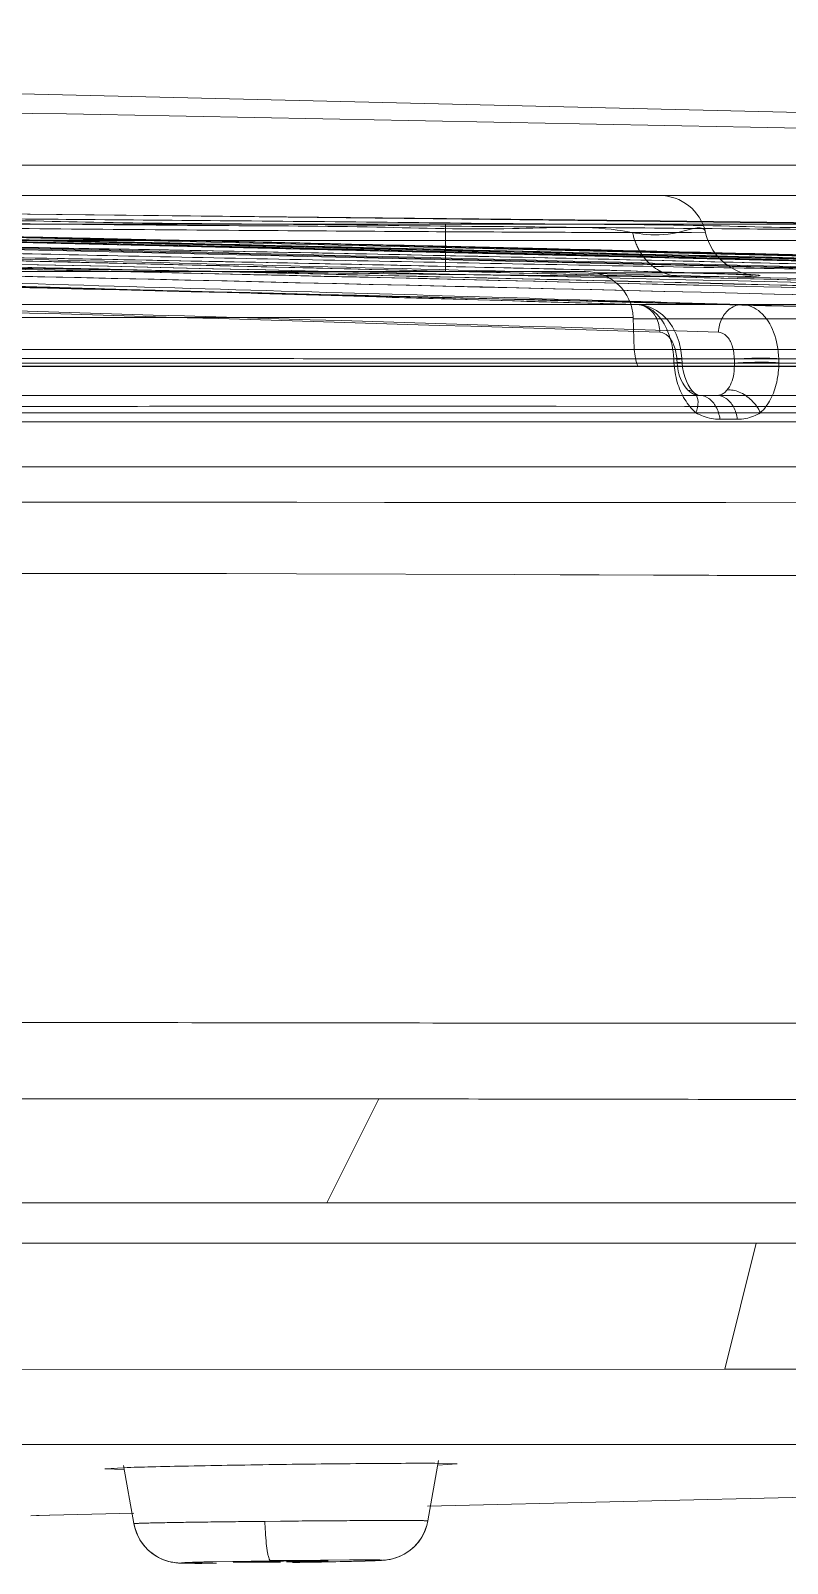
# Model space of a CAD drawing. Header units: millimetres. Extents: x 6110 to 6704, y -2661 to -1821.
# Drawn here: x 6511.852 to 6513.839, y -2151.032 to -2147.007 of the extents above; entities that cross this region are included whole.
import ezdxf

# ---------------------------------------------------------------- set-up
doc = ezdxf.new("R2010")
doc.units = ezdxf.units.MM
doc.header["$LTSCALE"] = 0.1
doc.layers.get('0').update_dxf_attribs({"lineweight": 15})

msp = doc.modelspace()

# ---------------------------------------------------------------- linework, layer by layer
for p, q in [((6510.3797, -2147.44), (6514.9259, -2147.44)), ((6514.3646, -2147.515), (6510.941, -2147.515)), ((6513.3646, -2147.5051), (6511.7081, -2147.4878)), ((6511.74, -2147.4883), (6513.3646, -2147.5069)), ((6512.9411, -2147.64), (6512.9411, -2147.515)), ((6515.0106, -2147.5255), (6513.3646, -2147.5052)), ((6513.3646, -2147.5069), (6515.043, -2147.526)), ((6515.1816, -2147.6299), (6511.6198, -2147.5456)), ((6513.4324, -2147.5373), (6513.4806, -2147.5373)), ((6513.5087, -2147.5373), (6513.4806, -2147.5373)), ((6513.5087, -2147.5373), (6513.587, -2147.537)), ((6513.5861, -2147.5372), (6513.6229, -2147.5364)), ((6511.8303, -2147.5763), (6511.9049, -2147.5776)), ((6511.9049, -2147.5776), (6511.9807, -2147.5789)), ((6511.9807, -2147.5789), (6512.0575, -2147.5803)), ((6512.0575, -2147.5803), (6512.1352, -2147.5817)), ((6512.1352, -2147.5817), (6512.2134, -2147.5831)), ((6512.2134, -2147.5831), (6512.2921, -2147.5846)), ((6512.2921, -2147.5846), (6512.3711, -2147.5861)), ((6512.3711, -2147.5861), (6512.4501, -2147.5877)), ((6512.4501, -2147.5877), (6512.529, -2147.5893)), ((6512.529, -2147.5893), (6512.6076, -2147.5909)), ((6512.6076, -2147.5909), (6512.6858, -2147.5925)), ((6512.6858, -2147.5925), (6512.7634, -2147.5941)), ((6511.8308, -2147.6039), (6511.8942, -2147.605)), ((6511.8942, -2147.605), (6511.9882, -2147.6067)), ((6511.9882, -2147.6067), (6512.0808, -2147.6084)), ((6512.5447, -2147.6176), (6512.6249, -2147.6192)), ((6512.6249, -2147.6192), (6512.6771, -2147.6204)), ((6512.7779, -2147.6225), (6512.8505, -2147.6242)), ((6512.8505, -2147.6242), (6512.9204, -2147.6257)), ((6512.8785, -2147.5965), (6512.9542, -2147.5982)), ((6512.9204, -2147.6257), (6512.9874, -2147.6273)), ((6512.9542, -2147.5982), (6513.0289, -2147.5998)), ((6512.9874, -2147.6273), (6513.0516, -2147.6288)), ((6513.0516, -2147.6288), (6513.113, -2147.6303)), ((6513.113, -2147.6303), (6513.1715, -2147.6317)), ((6513.1715, -2147.6317), (6513.2271, -2147.6331)), ((6513.1748, -2147.603), (6513.2807, -2147.6054)), ((6513.2271, -2147.6331), (6513.2798, -2147.6344)), ((6513.2798, -2147.6344), (6513.3296, -2147.6357)), ((6513.3296, -2147.6357), (6513.3766, -2147.6369)), ((6513.4165, -2147.6086), (6513.514, -2147.6109)), ((6513.309, -2147.64), (6510.5731, -2147.64)), ((6514.7327, -2147.643), (6513.335, -2147.643)), ((6513.3766, -2147.6369), (6513.4206, -2147.6381)), ((6513.4206, -2147.6381), (6513.4617, -2147.6393)), ((6513.4617, -2147.6393), (6513.5, -2147.6404)), ((6513.5, -2147.6404), (6513.5355, -2147.6415)), ((6513.5355, -2147.6415), (6513.5681, -2147.6424)), ((6513.728, -2147.6531), (6513.5601, -2147.6532)), ((6513.5681, -2147.6424), (6513.5978, -2147.6434)), ((6513.5978, -2147.6434), (6513.6247, -2147.6443)), ((6513.6247, -2147.6443), (6513.6488, -2147.6451)), ((6513.6488, -2147.6451), (6513.6701, -2147.6459)), ((6513.6701, -2147.6459), (6513.6828, -2147.6464)), ((6513.6828, -2147.6464), (6513.6943, -2147.6468)), ((6513.6943, -2147.6468), (6513.7046, -2147.6473)), ((6513.7046, -2147.6473), (6513.7138, -2147.6477)), ((6513.7138, -2147.6477), (6513.7219, -2147.648)), ((6513.7219, -2147.648), (6513.7288, -2147.6484)), ((6513.7288, -2147.6484), (6513.7347, -2147.6487)), ((6513.7347, -2147.6487), (6513.7396, -2147.649)), ((6513.7396, -2147.649), (6513.7434, -2147.6492)), ((6506.3612, -2147.7238), (6513.4432, -2147.7265)), ((6513.4339, -2147.7607), (6510.4481, -2147.7607)), ((6513.4339, -2147.7607), (6513.4369, -2147.8444)), ((6514.8576, -2147.7636), (6513.4339, -2147.7636)), ((6513.5404, -2147.8686), (6506.4045, -2147.8659)), ((6510.4452, -2147.8444), (6514.8604, -2147.8444)), ((6513.5404, -2147.8686), (6513.5409, -2147.8793)), ((6513.5486, -2147.87), (6513.5496, -2147.8806)), ((6513.5624, -2147.8791), (6513.5618, -2147.8685)), ((6513.6995, -2147.8806), (6513.6996, -2147.8699)), ((6513.8161, -2147.8686), (6513.8164, -2147.8793)), ((6518.5854, -2147.8886), (6471.5393, -2147.8886)), ((6496.3762, -2147.8806), (6518.3301, -2147.8806)), ((6496.8347, -2147.8807), (6518.338, -2147.8807)), ((6518.4579, -2147.8887), (6510.2139, -2147.8887)), ((6510.2139, -2147.8887), (6519.2048, -2147.8887)), ((6496.4553, -2147.965), (6518.3444, -2147.965)), ((6513.0077, -2147.9932), (6513.0267, -2147.9932)), ((6513.0267, -2147.9932), (6513.1583, -2147.9933)), ((6513.1583, -2147.9933), (6513.2314, -2147.9934)), ((6513.2314, -2147.9934), (6513.5687, -2147.9938)), ((6513.5687, -2147.9938), (6513.6747, -2147.9939)), ((6513.6747, -2147.9939), (6513.7979, -2147.9941)), ((6513.7979, -2147.9941), (6515.0696, -2147.9957)), ((6518.1422, -2148.0341), (6506.3189, -2148.0341)), ((6506.3346, -2148.0104), (6513.5984, -2148.0104)), ((6516.5302, -2148.0104), (6511.5638, -2148.0104)), ((6513.7073, -2148.0275), (6513.6616, -2148.0275)), ((6513.7681, -2148.0104), (6517.5973, -2148.0104)), ((6506.3101, -2148.1525), (6518.0178, -2148.1525)), ((6512.0623, -2148.2453), (6511.3391, -2148.245)), ((6512.0755, -2148.2453), (6512.0623, -2148.2453)), ((6512.1396, -2148.2453), (6512.0755, -2148.2453)), ((6512.2442, -2148.2454), (6512.1396, -2148.2453)), ((6512.2936, -2148.2454), (6512.2442, -2148.2454)), ((6512.5509, -2148.2456), (6512.2936, -2148.2454)), ((6512.7806, -2148.2458), (6512.5509, -2148.2456)), ((6512.9524, -2148.2459), (6512.7806, -2148.2458)), ((6512.9655, -2148.2459), (6512.9524, -2148.2459)), ((6512.9916, -2148.2459), (6512.9655, -2148.2459)), ((6513.0803, -2148.246), (6512.9916, -2148.2459)), ((6513.1228, -2148.2461), (6513.0803, -2148.246)), ((6513.2551, -2148.2462), (6513.1228, -2148.2461)), ((6513.3008, -2148.2462), (6513.2551, -2148.2462)), ((6513.5106, -2148.2465), (6513.3008, -2148.2462)), ((6513.5239, -2148.2465), (6513.5106, -2148.2465)), ((6513.6775, -2148.2466), (6513.5239, -2148.2465)), ((6513.9595, -2148.2469), (6513.6775, -2148.2466)), ((6512.1412, -2148.4325), (6512.366, -2148.4328)), ((6512.366, -2148.4328), (6512.5495, -2148.4333)), ((6512.5495, -2148.4333), (6513.1233, -2148.4354)), ((6513.1233, -2148.4354), (6513.2425, -2148.4359)), ((6513.2425, -2148.4359), (6513.2947, -2148.4361)), ((6513.2947, -2148.4361), (6513.3442, -2148.4363)), ((6513.3442, -2148.4363), (6513.4872, -2148.4369)), ((6513.4872, -2148.4369), (6513.5094, -2148.437)), ((6513.5094, -2148.437), (6513.5227, -2148.437)), ((6495.0626, -2149.8122), (6512.7655, -2149.8122)), ((6512.7656, -2149.8121), (6512.6298, -2150.0853)), ((6512.6297, -2150.0855), (6497.8561, -2150.0855)), ((6518.9443, -2150.0854), (6512.6298, -2150.0854)), ((6470.9189, -2150.1913), (6519.206, -2150.1913)), ((6513.7571, -2150.1913), (6513.6743, -2150.522)), ((6513.6742, -2150.522), (6507.0278, -2150.5231)), ((6517.391, -2150.5229), (6513.6743, -2150.5219)), ((6511.564, -2150.7197), (6512.0479, -2150.7196)), ((6512.0479, -2150.7196), (6512.2317, -2150.7196)), ((6512.2317, -2150.7196), (6512.5096, -2150.7195)), ((6512.5096, -2150.7195), (6512.6537, -2150.7195)), ((6512.6537, -2150.7195), (6512.9734, -2150.7194)), ((6512.9734, -2150.7194), (6513.0518, -2150.7194)), ((6513.0518, -2150.7194), (6514.0277, -2150.7194)), ((6512.1228, -2150.9274), (6512.0959, -2150.7747)), ((6512.8949, -2150.9202), (6512.9228, -2150.7619)), ((6512.921, -2150.7735), (6512.972, -2150.7706)), ((6512.972, -2150.7706), (6512.9221, -2150.7691)), ((6512.0964, -2150.7805), (6512.0467, -2150.7834)), ((6512.0467, -2150.7834), (6512.0962, -2150.785)), ((6512.8939, -2150.8815), (6514.0879, -2150.8527)), ((6511.8675, -2150.9063), (6511.8525, -2150.9066)), ((6511.8526, -2150.9066), (6511.8674, -2150.9063)), ((6511.8674, -2150.9063), (6511.8745, -2150.9061)), ((6511.8744, -2150.9061), (6511.8675, -2150.9063)), ((6511.9016, -2150.9055), (6511.8744, -2150.9061)), ((6511.8745, -2150.9061), (6511.9014, -2150.9055)), ((6511.9014, -2150.9055), (6511.9021, -2150.9055)), ((6511.9022, -2150.9055), (6512.1223, -2150.9002)), ((6512.1229, -2150.9274), (6512.1253, -2150.9383)), ((6512.5082, -2150.921), (6512.4668, -2150.9214)), ((6512.4817, -2151.0247), (6512.3302, -2151.0275)), ((6512.3855, -2151.0285), (6512.3832, -2151.0288)), ((6512.3832, -2151.0288), (6512.4838, -2151.0287)), ((6512.4615, -2151.0265), (6512.3855, -2151.0285)), ((6512.5082, -2151.0258), (6512.4932, -2151.026)), ((6512.5371, -2151.0239), (6512.6894, -2151.0225)), ((6512.6332, -2151.0253), (6512.5397, -2151.0254)), ((6512.5549, -2151.0277), (6512.6213, -2151.0261)), ((6512.6213, -2151.0261), (6512.6309, -2151.0256)), ((6512.6309, -2151.0256), (6512.6332, -2151.0253)), ((6512.7669, -2151.0242), (6512.7733, -2151.0239))]:
    msp.add_line(p, q)
for points in [[(6518.8099, -2147.3571), (6515.3, -2147.2566), (6511.6778, -2147.1697), (6507.9308, -2147.0978), (6504.0883, -2147.0431), (6500.1921, -2147.0072)], [(6513.4445, -2147.7265), (6510.5877, -2147.6423), (6507.8502, -2147.5655), (6505.2319, -2147.4989), (6502.7329, -2147.4448), (6500.3533, -2147.4045), (6498.0929, -2147.3786)], [(6516.3698, -2147.7246), (6513.111, -2147.6433), (6509.9883, -2147.5679), (6507.0016, -2147.5018), (6504.151, -2147.4475), (6501.4364, -2147.4067), (6498.858, -2147.3802)], [(6517.4396, -2147.7209), (6514.1028, -2147.6359), (6510.9052, -2147.5606), (6507.8469, -2147.4968), (6504.9279, -2147.4454), (6502.1482, -2147.4071), (6499.5077, -2147.3818)], [(6517.8875, -2147.7182), (6514.5866, -2147.6293), (6511.415, -2147.5541), (6508.3727, -2147.4924), (6505.4599, -2147.4437), (6502.6764, -2147.4076), (6500.0225, -2147.3833)], [(6518.0343, -2147.7174), (6514.881, -2147.6308), (6511.8017, -2147.5569), (6508.7963, -2147.4955), (6505.8648, -2147.4465), (6503.0075, -2147.4094), (6500.2242, -2147.3839)], [(6518.2601, -2147.7161), (6515.3055, -2147.6326), (6512.3546, -2147.5604), (6509.4074, -2147.4996), (6506.4641, -2147.4502), (6503.5245, -2147.412), (6500.5889, -2147.3851)], [(6518.2656, -2147.7161), (6515.3173, -2147.6327), (6512.3722, -2147.5606), (6509.4301, -2147.4998), (6506.4913, -2147.4503), (6503.5557, -2147.4122), (6500.6233, -2147.3853)], [(6518.2764, -2147.716), (6515.4727, -2147.6363), (6512.614, -2147.5657), (6509.7004, -2147.5046), (6506.732, -2147.4537), (6503.7087, -2147.4138), (6500.6307, -2147.3853)], [(6511.5849, -2147.5444), (6511.5924, -2147.5443), (6511.6131, -2147.5446), (6511.6468, -2147.5452), (6511.6936, -2147.546), (6511.7537, -2147.5472), (6511.8266, -2147.5487), (6511.9117, -2147.5505), (6512.0084, -2147.5525), (6512.1153, -2147.5548), (6512.2311, -2147.5573), (6512.3546, -2147.56), (6512.4849, -2147.5629), (6512.621, -2147.566), (6512.7621, -2147.5692), (6512.9075, -2147.5726), (6513.0561, -2147.576), (6513.2071, -2147.5796), (6513.3594, -2147.5832), (6513.5122, -2147.5868), (6513.6646, -2147.5905), (6513.8156, -2147.5942), (6513.9643, -2147.5979)], [(6513.7434, -2147.6492), (6513.7462, -2147.6494), (6513.7472, -2147.6495), (6513.7479, -2147.6496), (6513.7483, -2147.6496), (6513.7483, -2147.6496), (6513.7478, -2147.6496), (6513.7469, -2147.6494), (6513.7453, -2147.6492), (6513.7429, -2147.6489), (6513.7395, -2147.6483), (6513.7347, -2147.6473), (6513.7284, -2147.6457), (6513.7202, -2147.6432), (6513.7105, -2147.6395), (6513.6995, -2147.6343), (6513.6877, -2147.6274), (6513.6758, -2147.6189), (6513.6641, -2147.6086), (6513.6531, -2147.5967), (6513.6433, -2147.5833), (6513.6348, -2147.5686), (6513.6279, -2147.5528), (6513.6229, -2147.5363)], [(6512.7634, -2147.5941), (6512.8404, -2147.5957), (6512.8785, -2147.5965)], [(6512.0808, -2147.6084), (6512.1718, -2147.6102), (6512.2018, -2147.6107)], [(6512.2018, -2147.6107), (6512.2906, -2147.6124), (6512.3198, -2147.613)], [(6512.3198, -2147.613), (6512.4059, -2147.6147), (6512.4342, -2147.6153)], [(6512.4342, -2147.6153), (6512.5175, -2147.617), (6512.5447, -2147.6176)], [(6512.6771, -2147.6204), (6512.7531, -2147.622), (6512.7779, -2147.6225)], [(6513.0289, -2147.5998), (6513.1388, -2147.6022), (6513.1748, -2147.603)], [(6513.2807, -2147.6054), (6513.3831, -2147.6078), (6513.4165, -2147.6086)], [(6513.514, -2147.6109), (6513.6074, -2147.6131), (6513.6375, -2147.6138)], [(6513.6375, -2147.6138), (6513.7251, -2147.616), (6513.7533, -2147.6167)], [(6513.7533, -2147.6167), (6513.8348, -2147.6187), (6513.861, -2147.6194)], [(6513.5618, -2147.8684), (6513.5594, -2147.8466), (6513.5544, -2147.825), (6513.5467, -2147.804), (6513.5368, -2147.785), (6513.5246, -2147.7678), (6513.5105, -2147.7534), (6513.4947, -2147.7417), (6513.4779, -2147.7334), (6513.461, -2147.7284), (6513.4446, -2147.7265)], [(6513.5941, -2147.958), (6513.5891, -2147.953), (6513.5837, -2147.946), (6513.5784, -2147.9374), (6513.5735, -2147.9274), (6513.5693, -2147.9162), (6513.566, -2147.9043), (6513.5637, -2147.8918), (6513.5624, -2147.8791)], [(6513.6086, -2147.965), (6513.6067, -2147.9649), (6513.6035, -2147.9639), (6513.5992, -2147.9618), (6513.5943, -2147.9582)], [(6512.1229, -2150.9274), (6512.1259, -2150.9404), (6512.132, -2150.9569), (6512.1402, -2150.9722), (6512.1502, -2150.986), (6512.1616, -2150.998), (6512.1741, -2151.008), (6512.1873, -2151.0161), (6512.2006, -2151.0222), (6512.2136, -2151.0265), (6512.2249, -2151.029), (6512.2334, -2151.0302), (6512.2398, -2151.0308), (6512.2442, -2151.031), (6512.248, -2151.0312), (6512.2521, -2151.0313), (6512.2567, -2151.0314), (6512.262, -2151.0315), (6512.268, -2151.0316), (6512.275, -2151.0316), (6512.2828, -2151.0317), (6512.2914, -2151.0317), (6512.3009, -2151.0317)], [(6512.7716, -2151.024), (6512.7757, -2151.0237), (6512.7804, -2151.0234), (6512.7872, -2151.0226), (6512.7959, -2151.0212), (6512.8075, -2151.0183), (6512.8204, -2151.0136), (6512.8328, -2151.0075), (6512.845, -2150.9997), (6512.8567, -2150.9901), (6512.8675, -2150.9787), (6512.8772, -2150.9655), (6512.8853, -2150.9506), (6512.8914, -2150.9344), (6512.8916, -2150.9337)], [(6512.7733, -2151.0239), (6512.7782, -2151.0235), (6512.7838, -2151.023), (6512.7921, -2151.0219), (6512.8022, -2151.0197), (6512.8135, -2151.0163), (6512.8254, -2151.0113), (6512.8372, -2151.005), (6512.8487, -2150.997), (6512.8597, -2150.9873), (6512.8699, -2150.9758), (6512.8789, -2150.9628), (6512.8864, -2150.9482), (6512.892, -2150.9325), (6512.8948, -2150.9201)], [(6512.1253, -2150.9383), (6512.1309, -2150.9545), (6512.1385, -2150.9696), (6512.148, -2150.9833), (6512.1588, -2150.9953), (6512.1707, -2151.0055), (6512.1834, -2151.0139), (6512.1962, -2151.0204), (6512.2091, -2151.0252), (6512.2207, -2151.0282), (6512.23, -2151.0298), (6512.2373, -2151.0306), (6512.2381, -2151.0307)], [(6512.6119, -2151.0282), (6512.6305, -2151.0279), (6512.6481, -2151.0275), (6512.6646, -2151.0272), (6512.6801, -2151.0268), (6512.6944, -2151.0265), (6512.7076, -2151.0262), (6512.7197, -2151.0259)], [(6512.7197, -2151.0259), (6512.7305, -2151.0256), (6512.7402, -2151.0253), (6512.7487, -2151.025)], [(6512.7487, -2151.025), (6512.7562, -2151.0247), (6512.7627, -2151.0244), (6512.7683, -2151.0242)]]:
    msp.add_lwpolyline(points)
for centre, radius, start, end in [((6494.9756, -2919.3999), 771.9628, 88.2712144, 89.5829198), ((6494.9951, -2917.7918), 770.3547, 88.2696343, 89.5819234), ((6513.5023, -2147.565), 0.125, 13.3983, 90), ((6513.309, -2147.765), 0.125, 2, 90), ((6513.5618, -2147.84), 0.125, 182, 203.099), ((6511.7662, -2486.4714), 338.0392, 89.936436, 90.072665), ((6513.4561, -2150.8883), 0.9899, 181.9187, 183.5249), ((6512.6566, -2161.8159), 10.7912, 90.86744, 91.03582), ((6512.8532, -2175.733), 24.7112, 90.73288, 90.86147), ((6512.3488, -2139.5332), 11.4963, 270.67289, 270.7943), ((6512.6665, -2162.4325), 11.4079, 90.63689, 90.79477), ((6512.3598, -2140.2376), 10.7918, 270.86744, 271.03581), ((6512.3054, -2134.5107), 16.5204, 270.81193, 271.33778)]:
    msp.add_arc(centre, radius, start, end)
for points, knots in [([(6472.0747, -2147.3586), (6475.9053, -2147.2626), (6483.5676, -2147.1187), (6495.0629, -2147.0467), (6506.5582, -2147.1187), (6514.2206, -2147.2627), (6518.0511, -2147.3586)], [0, 0, 0, 0, 0.25, 0.5, 0.75, 1, 1, 1, 1]), ([(6495.0622, -2147.3619), (6495.5668, -2147.3619), (6496.575, -2147.3616), (6498.0859, -2147.3607), (6499.5932, -2147.3599), (6501.0951, -2147.3593), (6502.5893, -2147.3591), (6504.558, -2147.3593), (6506.5044, -2147.3597), (6508.4169, -2147.36), (6509.7975, -2147.3601), (6511.1225, -2147.3603), (6512.3701, -2147.3606), (6513.5129, -2147.3607), (6514.528, -2147.3607), (6515.4001, -2147.3605), (6516.1209, -2147.3604), (6516.6258, -2147.3601), (6516.9572, -2147.3599), (6517.2109, -2147.3597), (6517.4704, -2147.3595), (6517.7263, -2147.3591), (6517.8998, -2147.3589), (6518.0158, -2147.3586), (6518.1141, -2147.3584), (6518.2267, -2147.3583), (6518.3495, -2147.358), (6518.4567, -2147.3578), (6518.5484, -2147.3576), (6518.6258, -2147.3575), (6518.6815, -2147.3573), (6518.7191, -2147.3572), (6518.7421, -2147.3572), (6518.7617, -2147.3571), (6518.7779, -2147.3571), (6518.7893, -2147.3571), (6518.7967, -2147.3571), (6518.8011, -2147.3571), (6518.8046, -2147.3571), (6518.8073, -2147.3571), (6518.809, -2147.3571), (6518.81, -2147.3571), (6518.8103, -2147.3571), (6518.8105, -2147.3571)], [0, 0, 0, 0, 0.063732, 0.127369, 0.190866, 0.254139, 0.317094, 0.379625, 0.502835, 0.562966, 0.621227, 0.677238, 0.730352, 0.778832, 0.821598, 0.85859, 0.888999, 0.912651, 0.922367, 0.930873, 0.9447, 0.955137, 0.963199, 0.966622, 0.969786, 0.975624, 0.980838, 0.985306, 0.989164, 0.992421, 0.995086, 0.996199, 0.997167, 0.997992, 0.998674, 0.999215, 0.999432, 0.999615, 0.999763, 0.999877, 0.999956, 0.999982, 1, 1, 1, 1]), ([(6518.0511, -2147.3586), (6517.9909, -2147.3587), (6517.8546, -2147.3589), (6517.6376, -2147.3593), (6517.3763, -2147.3596), (6517.0814, -2147.3598), (6516.7335, -2147.36), (6516.3176, -2147.3603), (6515.8052, -2147.3605), (6515.1825, -2147.3606), (6514.4576, -2147.3606), (6513.646, -2147.3607), (6512.7598, -2147.3606), (6511.8426, -2147.3605), (6510.9025, -2147.3603), (6509.9932, -2147.3601), (6509.0954, -2147.36), (6508.1672, -2147.3599), (6507.1759, -2147.3598), (6506.1778, -2147.3596), (6505.2234, -2147.3595), (6504.3729, -2147.3594), (6503.5755, -2147.3593), (6502.8264, -2147.3592), (6502.0695, -2147.3591), (6501.3342, -2147.359), (6500.6264, -2147.359), (6499.9909, -2147.3591), (6499.3986, -2147.3592), (6498.8672, -2147.3594), (6498.3525, -2147.3595), (6497.8622, -2147.3597), (6497.379, -2147.3599), (6496.9104, -2147.3601), (6496.4489, -2147.3604), (6495.9909, -2147.3606), (6495.5287, -2147.3608), (6495.2179, -2147.3609), (6495.0625, -2147.3609)], [0, 0, 0, 0, 0.007865, 0.01778, 0.028328, 0.041955, 0.056264, 0.073729, 0.096226, 0.123137, 0.154999, 0.190818, 0.229056, 0.270639, 0.310512, 0.35174, 0.389304, 0.427678, 0.472863, 0.518671, 0.557925, 0.597414, 0.62966, 0.661992, 0.695165, 0.728437, 0.757945, 0.787531, 0.811366, 0.835242, 0.856876, 0.878536, 0.899228, 0.919939, 0.939685, 0.959446, 0.979719, 1, 1, 1, 1]), ([(6513.4432, -2147.7265), (6513.1007, -2147.7164), (6512.3374, -2147.6936), (6511.1133, -2147.6578), (6509.7163, -2147.6174), (6508.1735, -2147.5744), (6506.4703, -2147.5291), (6504.6063, -2147.4835), (6502.5793, -2147.4401), (6500.3898, -2147.4028), (6498.8762, -2147.3852), (6498.0925, -2147.3786)], [0, 0, 0, 0, 0.066936, 0.149212, 0.239255, 0.339989, 0.450754, 0.572156, 0.704266, 0.846881, 1, 1, 1, 1]), ([(6498.416, -2147.3792), (6499.1893, -2147.3859), (6500.6842, -2147.4034), (6502.8489, -2147.4405), (6504.8577, -2147.4835), (6506.7105, -2147.5288), (6508.4091, -2147.5738), (6509.9526, -2147.6167), (6511.3561, -2147.6572), (6512.5941, -2147.6932), (6513.37, -2147.7161), (6513.7203, -2147.7265)], [0, 0, 0, 0, 0.151541, 0.292973, 0.424288, 0.545286, 0.656171, 0.757283, 0.847871, 0.931329, 1, 1, 1, 1]), ([(6498.8577, -2147.3802), (6499.5603, -2147.3856), (6500.9653, -2147.3992), (6503.0135, -2147.4269), (6505.0022, -2147.4604), (6506.872, -2147.4972), (6508.6818, -2147.5366), (6510.3731, -2147.576), (6512.0046, -2147.6156), (6513.5185, -2147.6532), (6514.9732, -2147.6897), (6515.9041, -2147.7129), (6516.3693, -2147.7246)], [0, 0, 0, 0, 0.120335, 0.240664, 0.350842, 0.461011, 0.560979, 0.660907, 0.750759, 0.840507, 0.920287, 1, 1, 1, 1]), ([(6516.499, -2147.7243), (6516.0339, -2147.7126), (6515.1034, -2147.6893), (6513.6516, -2147.6527), (6512.1431, -2147.615), (6510.5217, -2147.5755), (6508.8431, -2147.5362), (6507.0505, -2147.4971), (6505.2005, -2147.4607), (6503.2364, -2147.4274), (6501.2152, -2147.3999), (6499.8297, -2147.3863), (6499.137, -2147.3808)], [0, 0, 0, 0, 0.08037, 0.160806, 0.250878, 0.341052, 0.440986, 0.540952, 0.650799, 0.760646, 0.880321, 1, 1, 1, 1]), ([(6517.4394, -2147.7209), (6515.647, -2147.6739), (6511.8624, -2147.5765), (6505.8853, -2147.4508), (6501.7001, -2147.3979), (6499.5076, -2147.3818)], [0, 0, 0, 0, 0.299917, 0.633249, 1, 1, 1, 1]), ([(6499.7341, -2147.3824), (6501.9004, -2147.3986), (6506.0394, -2147.4513), (6511.9569, -2147.5761), (6515.7082, -2147.6735), (6517.4872, -2147.7206)], [0, 0, 0, 0, 0.366003, 0.699335, 1, 1, 1, 1]), ([(6500.0224, -2147.3833), (6502.1508, -2147.3987), (6506.2643, -2147.4472), (6512.2193, -2147.5656), (6516.0458, -2147.6659), (6517.8874, -2147.7183)], [0, 0, 0, 0, 0.357344, 0.690675, 1, 1, 1, 1]), ([(6517.9171, -2147.7181), (6516.0869, -2147.6656), (6512.2872, -2147.5656), (6506.3779, -2147.4477), (6502.2986, -2147.3993), (6500.1893, -2147.3838)], [0, 0, 0, 0, 0.309778, 0.643109, 1, 1, 1, 1]), ([(6518.0343, -2147.7173), (6516.1708, -2147.663), (6512.3286, -2147.5619), (6506.3918, -2147.446), (6502.3184, -2147.399), (6500.2241, -2147.3839)], [0, 0, 0, 0, 0.313961, 0.647293, 1, 1, 1, 1]), ([(6500.3592, -2147.3843), (6502.4376, -2147.3995), (6506.4827, -2147.4465), (6512.382, -2147.562), (6516.2027, -2147.6629), (6518.0571, -2147.7173)], [0, 0, 0, 0, 0.352257, 0.685588, 1, 1, 1, 1]), ([(6500.5889, -2147.3851), (6502.5473, -2147.3993), (6506.4695, -2147.4427), (6512.3601, -2147.553), (6516.2918, -2147.6567), (6518.2601, -2147.7161)], [0, 0, 0, 0, 0.332426, 0.665759, 1, 1, 1, 1]), ([(6518.2658, -2147.7161), (6516.3015, -2147.6567), (6512.3769, -2147.5532), (6506.4959, -2147.4429), (6502.5793, -2147.3994), (6500.6233, -2147.3853)], [0, 0, 0, 0, 0.334113, 0.667441, 1, 1, 1, 1]), ([(6498.154, -2147.451), (6499.7994, -2147.4669), (6503.1507, -2147.5152), (6508.2672, -2147.6448), (6511.7383, -2147.7439), (6513.5039, -2147.7989)], [0, 0, 0, 0, 0.321507, 0.654857, 1, 1, 1, 1]), ([(6513.6577, -2147.7989), (6511.8986, -2147.7443), (6508.4393, -2147.6459), (6503.3382, -2147.5164), (6499.9958, -2147.4678), (6498.354, -2147.4516)], [0, 0, 0, 0, 0.344905, 0.678229, 1, 1, 1, 1]), ([(6516.4212, -2147.7967), (6514.4102, -2147.7437), (6510.4536, -2147.6478), (6504.617, -2147.5178), (6500.7909, -2147.4689), (6498.9106, -2147.4523)], [0, 0, 0, 0, 0.344576, 0.677922, 1, 1, 1, 1]), ([(6499.0834, -2147.453), (6500.9485, -2147.4697), (6504.7428, -2147.5188), (6510.5296, -2147.6481), (6514.4515, -2147.7437), (6516.4444, -2147.7964)], [0, 0, 0, 0, 0.32224, 0.655564, 1, 1, 1, 1]), ([(6499.5504, -2147.4538), (6501.4712, -2147.4691), (6505.3846, -2147.5158), (6511.3614, -2147.6378), (6515.4173, -2147.7371), (6517.4809, -2147.7928)], [0, 0, 0, 0, 0.321331, 0.654667, 1, 1, 1, 1]), ([(6517.4422, -2147.7926), (6515.3998, -2147.7369), (6511.385, -2147.6377), (6505.4678, -2147.5165), (6501.5928, -2147.4698), (6499.6905, -2147.4544)], [0, 0, 0, 0, 0.345234, 0.678561, 1, 1, 1, 1]), ([(6517.9166, -2147.7906), (6515.9322, -2147.7342), (6511.9633, -2147.6288), (6506.0092, -2147.5193), (6502.0397, -2147.47), (6500.055, -2147.4556)], [0, 0, 0, 0, 0.333376, 0.666709, 1, 1, 1, 1]), ([(6500.1565, -2147.4565), (6502.1267, -2147.4727), (6506.0669, -2147.5191), (6511.9764, -2147.6306), (6515.9152, -2147.7329), (6517.8843, -2147.791)], [0, 0, 0, 0, 0.333361, 0.666693, 1, 1, 1, 1]), ([(6500.2491, -2147.4561), (6502.2281, -2147.4714), (6506.1861, -2147.5167), (6512.1228, -2147.6279), (6516.0801, -2147.7309), (6518.0587, -2147.7896)], [0, 0, 0, 0, 0.333299, 0.666632, 1, 1, 1, 1]), ([(6518.0288, -2147.7896), (6516.0633, -2147.7321), (6512.1317, -2147.6277), (6506.2332, -2147.5179), (6502.3003, -2147.471), (6500.3337, -2147.4567)], [0, 0, 0, 0, 0.33331, 0.666643, 1, 1, 1, 1]), ([(6510.2685, -2147.5081), (6510.2596, -2147.5253), (6510.4046, -2147.4882), (6510.5086, -2147.5274), (6510.8107, -2147.511), (6511.1452, -2147.5227), (6511.5543, -2147.5239), (6511.985, -2147.5285), (6512.4147, -2147.5317), (6512.811, -2147.5345), (6513.1465, -2147.5363), (6513.3467, -2147.5371), (6513.4324, -2147.5373)], [0, 0, 0, 0, 0.018414, 0.072841, 0.159464, 0.272197, 0.403103, 0.542957, 0.681906, 0.810175, 0.91875, 1, 1, 1, 1]), ([(6513.6239, -2147.5361), (6513.6194, -2147.5168), (6513.5056, -2147.5579), (6513.3706, -2147.5151), (6513.0845, -2147.533), (6512.7435, -2147.5206), (6512.337, -2147.5195), (6511.9063, -2147.5149), (6511.4774, -2147.5119), (6511.0817, -2147.5093), (6510.7465, -2147.5075), (6510.5465, -2147.5068), (6510.4608, -2147.5067)], [0, 0, 0, 0, 0.01877, 0.073454, 0.160204, 0.272932, 0.403725, 0.543396, 0.682148, 0.810255, 0.918742, 1, 1, 1, 1]), ([(6514.3162, -2147.5325), (6514.2309, -2147.5319), (6514.0314, -2147.5305), (6513.6968, -2147.5276), (6513.3013, -2147.5238), (6512.8722, -2147.5198), (6512.4419, -2147.5145), (6512.0328, -2147.5126), (6511.6991, -2147.501), (6511.395, -2147.5167), (6511.2943, -2147.4789), (6511.1454, -2147.515), (6511.1558, -2147.4985)], [0, 0, 0, 0, 0.080977, 0.189379, 0.317556, 0.456482, 0.596367, 0.727347, 0.840189, 0.926944, 0.981503, 1, 1, 1, 1]), ([(6511.3467, -2147.4984), (6511.432, -2147.4989), (6511.6315, -2147.5002), (6511.9659, -2147.5028), (6512.3609, -2147.5063), (6512.7892, -2147.5102), (6513.2195, -2147.5155), (6513.6255, -2147.5171), (6513.9664, -2147.53), (6514.2516, -2147.512), (6514.3876, -2147.555), (6514.4998, -2147.5135), (6514.505, -2147.5325)], [0, 0, 0, 0, 0.081087, 0.189475, 0.317561, 0.456359, 0.596113, 0.726993, 0.839786, 0.926567, 0.981253, 1, 1, 1, 1]), ([(6519.0827, -2147.5546), (6519.0826, -2147.5546), (6519.0822, -2147.5546), (6519.0812, -2147.5546), (6519.0795, -2147.5546), (6519.0768, -2147.5546), (6519.0733, -2147.5546), (6519.069, -2147.5546), (6519.0615, -2147.5546), (6519.0501, -2147.5546), (6519.0339, -2147.5546), (6519.0143, -2147.5546), (6518.9913, -2147.5547), (6518.9537, -2147.5548), (6518.8981, -2147.5549), (6518.8207, -2147.5551), (6518.7291, -2147.5553), (6518.6219, -2147.5555), (6518.4992, -2147.5558), (6518.3867, -2147.556), (6518.2883, -2147.5561), (6518.172, -2147.5564), (6517.9977, -2147.5567), (6517.7399, -2147.557), (6517.4779, -2147.5573), (6517.221, -2147.5575), (6516.884, -2147.5577), (6516.3692, -2147.5579), (6515.6331, -2147.5581), (6514.7413, -2147.5582), (6513.703, -2147.5583), (6512.5355, -2147.5581), (6511.2635, -2147.5579), (6509.9164, -2147.5577), (6508.5165, -2147.5575), (6506.5831, -2147.5572), (6504.619, -2147.5569), (6502.6352, -2147.5567), (6501.1319, -2147.5568), (6499.6213, -2147.5574), (6498.1051, -2147.5583), (6496.5848, -2147.5591), (6495.5701, -2147.5594), (6495.0624, -2147.5594)], [0, 0, 0, 0, 0.000018, 0.000044, 0.000122, 0.000234, 0.00038, 0.000561, 0.000776, 0.001311, 0.001985, 0.002801, 0.003758, 0.004858, 0.007491, 0.01071, 0.014522, 0.018937, 0.024088, 0.029858, 0.032987, 0.036376, 0.044374, 0.054763, 0.068576, 0.077093, 0.086843, 0.110664, 0.141389, 0.178788, 0.222043, 0.271058, 0.324611, 0.3809, 0.439303, 0.499452, 0.622372, 0.684611, 0.747218, 0.810128, 0.873273, 0.936586, 1, 1, 1, 1]), ([(6495.0627, -2147.5581), (6495.5726, -2147.5581), (6496.5913, -2147.5579), (6498.1164, -2147.5572), (6499.6355, -2147.5566), (6501.1471, -2147.5563), (6502.6508, -2147.5563), (6504.6384, -2147.5566), (6507.0794, -2147.557), (6509.4754, -2147.5574), (6511.3142, -2147.5576), (6512.5898, -2147.5579), (6513.5913, -2147.558), (6514.3303, -2147.558), (6514.8338, -2147.558), (6515.3001, -2147.5579), (6515.7263, -2147.5579), (6516.111, -2147.5578), (6516.5422, -2147.5576), (6516.989, -2147.5574), (6517.4294, -2147.5571), (6517.7618, -2147.5568), (6518.0131, -2147.5564), (6518.208, -2147.5561), (6518.3677, -2147.5558), (6518.5054, -2147.5555), (6518.6574, -2147.5552), (6518.8107, -2147.5549), (6518.9513, -2147.5546), (6519.0358, -2147.5545), (6519.0734, -2147.5544), (6519.0829, -2147.5544)], [0, 0, 0, 0, 0.063689, 0.12722, 0.190484, 0.253422, 0.316005, 0.378287, 0.501663, 0.620872, 0.677539, 0.731322, 0.780187, 0.802618, 0.82362, 0.843074, 0.860853, 0.87686, 0.891117, 0.91471, 0.932661, 0.94612, 0.956222, 0.964048, 0.970467, 0.976161, 0.981256, 0.989445, 0.995302, 0.998822, 1, 1, 1, 1]), ([(6511.5862, -2147.5443), (6511.6165, -2147.5444), (6511.7157, -2147.5466), (6511.9178, -2147.5504), (6512.2197, -2147.5571), (6512.601, -2147.5655), (6513.0353, -2147.5755), (6513.4924, -2147.5863), (6513.9424, -2147.5973), (6514.3552, -2147.6076), (6514.7025, -2147.6165), (6514.9592, -2147.6234), (6515.0972, -2147.6271), (6515.1479, -2147.6286)], [0, 0, 0, 0, 0.025487, 0.083559, 0.170262, 0.279719, 0.404709, 0.53609, 0.66476, 0.783723, 0.883782, 0.95731, 1, 1, 1, 1]), ([(6513.4324, -2147.5373), (6513.4332, -2147.5411), (6513.435, -2147.5486), (6513.4386, -2147.5598), (6513.443, -2147.5709), (6513.4484, -2147.5818), (6513.4547, -2147.5923), (6513.4619, -2147.6024), (6513.4698, -2147.6118), (6513.4814, -2147.6232), (6513.4943, -2147.6329), (6513.508, -2147.6406), (6513.5185, -2147.6452), (6513.529, -2147.6488), (6513.5394, -2147.6512), (6513.5498, -2147.6527), (6513.5567, -2147.6531), (6513.5601, -2147.6532)], [0, 0, 0, 0, 0.061993, 0.125132, 0.189129, 0.253743, 0.320125, 0.386622, 0.452907, 0.518688, 0.647789, 0.710905, 0.772769, 0.831579, 0.889075, 0.94524, 1, 1, 1, 1]), ([(6513.5601, -2147.6532), (6513.4736, -2147.6528), (6513.2703, -2147.651), (6512.9261, -2147.6472), (6512.5138, -2147.6419), (6512.0614, -2147.6353), (6511.6017, -2147.6277), (6511.1584, -2147.6198), (6510.7858, -2147.6116), (6510.4414, -2147.6044), (6510.3131, -2147.5974), (6510.0962, -2147.5934), (6510.1595, -2147.5874), (6510.1719, -2147.5871)], [0, 0, 0, 0, 0.074902, 0.176158, 0.29815, 0.432163, 0.56775, 0.697554, 0.812216, 0.902999, 0.963437, 0.989239, 1, 1, 1, 1]), ([(6510.3402, -2147.5859), (6510.4269, -2147.586), (6510.6304, -2147.5872), (6510.9745, -2147.5908), (6511.3858, -2147.5965), (6511.8363, -2147.6038), (6512.2939, -2147.6124), (6512.7357, -2147.6214), (6513.108, -2147.6303), (6513.4541, -2147.638), (6513.583, -2147.6445), (6513.804, -2147.6486), (6513.7402, -2147.6529), (6513.728, -2147.6531)], [0, 0, 0, 0, 0.075125, 0.176369, 0.298126, 0.431607, 0.566547, 0.695871, 0.81041, 0.901729, 0.962961, 0.989351, 1, 1, 1, 1]), ([(6511.0646, -2147.5675), (6511.0521, -2147.5676), (6510.9892, -2147.571), (6511.202, -2147.5756), (6511.3286, -2147.5813), (6511.6695, -2147.589), (6512.0398, -2147.5977), (6512.4819, -2147.6069), (6512.9412, -2147.6161), (6513.3938, -2147.6247), (6513.8069, -2147.6322), (6514.1519, -2147.6382), (6514.3558, -2147.6413), (6514.4424, -2147.6425)], [0, 0, 0, 0, 0.010832, 0.036072, 0.095704, 0.18571, 0.300049, 0.429869, 0.565787, 0.700264, 0.82287, 0.924719, 1, 1, 1, 1]), ([(6514.6078, -2147.6441), (6514.6202, -2147.6441), (6514.6832, -2147.6421), (6514.4696, -2147.637), (6514.3432, -2147.6317), (6514.0028, -2147.6231), (6513.6338, -2147.6136), (6513.1934, -2147.6034), (6512.7354, -2147.5934), (6512.2831, -2147.5843), (6511.8693, -2147.5768), (6511.5228, -2147.5714), (6511.3177, -2147.5688), (6511.2303, -2147.5681)], [0, 0, 0, 0, 0.010789, 0.036138, 0.095877, 0.185787, 0.299668, 0.428995, 0.56451, 0.69887, 0.821777, 0.924133, 1, 1, 1, 1]), ([(6516.3693, -2147.7246), (6516.0972, -2147.7251), (6515.4723, -2147.7258), (6514.3771, -2147.7265), (6513.042, -2147.7266), (6512.0596, -2147.7263), (6511.5475, -2147.726)], [0, 0, 0, 0, 0.169289, 0.388831, 0.681368, 1, 1, 1, 1]), ([(6513.4432, -2147.7265), (6513.4534, -2147.7266), (6513.4754, -2147.7339), (6513.4979, -2147.7617), (6513.5034, -2147.7862), (6513.5037, -2147.7989)], [0, 0, 0, 0, 0.297884, 0.628751, 1, 1, 1, 1]), ([(6513.5404, -2147.8686), (6513.5393, -2147.8446), (6513.5301, -2147.7999), (6513.4974, -2147.7452), (6513.4602, -2147.727), (6513.4432, -2147.7265)], [0, 0, 0, 0, 0.388359, 0.724721, 1, 1, 1, 1]), ([(6513.658, -2147.7989), (6513.6584, -2147.7866), (6513.6642, -2147.7628), (6513.6864, -2147.7345), (6513.7092, -2147.7265), (6513.7203, -2147.7265)], [0, 0, 0, 0, 0.355086, 0.681815, 1, 1, 1, 1]), ([(6513.7202, -2147.7265), (6513.8673, -2147.7265), (6514.1512, -2147.7265), (6514.5687, -2147.7263), (6514.9601, -2147.7262), (6515.4181, -2147.7259), (6515.827, -2147.7255), (6516.1895, -2147.7249), (6516.4142, -2147.7245), (6516.6113, -2147.7241), (6516.8266, -2147.7235), (6517.0131, -2147.7229), (6517.1746, -2147.7222), (6517.2721, -2147.7218), (6517.3589, -2147.7213), (6517.4135, -2147.721), (6517.4394, -2147.7209)], [0, 0, 0, 0, 0.11862, 0.228982, 0.336831, 0.434338, 0.598394, 0.666618, 0.726803, 0.779597, 0.82566, 0.900435, 0.930008, 0.955992, 0.979089, 1, 1, 1, 1]), ([(6513.7202, -2147.7265), (6513.7374, -2147.7269), (6513.7753, -2147.7448), (6513.807, -2147.8003), (6513.8156, -2147.845), (6513.8161, -2147.8686)], [0, 0, 0, 0, 0.276806, 0.61789, 1, 1, 1, 1]), ([(6513.5039, -2147.7989), (6513.5118, -2147.7998), (6513.5289, -2147.8085), (6513.5436, -2147.8358), (6513.5476, -2147.8578), (6513.5486, -2147.87)], [0, 0, 0, 0, 0.262287, 0.590055, 1, 1, 1, 1]), ([(6513.6995, -2147.8708), (6513.699, -2147.8584), (6513.6961, -2147.8364), (6513.6825, -2147.8084), (6513.6655, -2147.7998), (6513.6577, -2147.7989)], [0, 0, 0, 0, 0.414773, 0.737827, 1, 1, 1, 1]), ([(6511.6229, -2147.8681), (6511.905, -2147.8683), (6512.4488, -2147.8685), (6513.2386, -2147.8686), (6513.9696, -2147.8686), (6514.5407, -2147.8685), (6514.9605, -2147.8683), (6515.3248, -2147.8681), (6515.8351, -2147.8677), (6516.2507, -2147.8672), (6516.4986, -2147.8667)], [0, 0, 0, 0, 0.173571, 0.334586, 0.486, 0.623288, 0.686035, 0.744265, 0.847452, 1, 1, 1, 1]), ([(6513.5484, -2147.87), (6513.5526, -2147.8697), (6513.5655, -2147.8696), (6513.5522, -2147.8669), (6513.5464, -2147.8684), (6513.5404, -2147.8686)], [0, 0, 0, 0, 0.379411, 0.455512, 1, 1, 1, 1]), ([(6513.8161, -2147.8686), (6513.8035, -2147.8678), (6513.7762, -2147.8671), (6513.7373, -2147.8675), (6513.7111, -2147.8687), (6513.6996, -2147.8699)], [0, 0, 0, 0, 0.32559, 0.701878, 1, 1, 1, 1]), ([(6517.5807, -2147.863), (6517.555, -2147.8631), (6517.5009, -2147.8634), (6517.4149, -2147.8639), (6517.3183, -2147.8643), (6517.1568, -2147.865), (6516.9699, -2147.8656), (6516.7533, -2147.8662), (6516.5546, -2147.8666), (6516.328, -2147.867), (6515.9615, -2147.8676), (6515.548, -2147.868), (6515.0845, -2147.8683), (6514.6862, -2147.8685), (6514.259, -2147.8686), (6513.9673, -2147.8686), (6513.8161, -2147.8686)], [0, 0, 0, 0, 0.020484, 0.043111, 0.068558, 0.097503, 0.171749, 0.217552, 0.2701, 0.330073, 0.398147, 0.562109, 0.659633, 0.767517, 0.879511, 1, 1, 1, 1]), ([(6513.5409, -2147.8793), (6513.5468, -2147.8791), (6513.5524, -2147.8781), (6513.5666, -2147.8798), (6513.5535, -2147.8802), (6513.5493, -2147.8806)], [0, 0, 0, 0, 0.526407, 0.624655, 1, 1, 1, 1]), ([(6513.5984, -2148.0104), (6513.5871, -2148.0004), (6513.5669, -2147.9754), (6513.5476, -2147.93), (6513.5419, -2147.8965), (6513.5409, -2147.8793)], [0, 0, 0, 0, 0.308777, 0.647461, 1, 1, 1, 1]), ([(6513.5778, -2147.9512), (6513.5723, -2147.9457), (6513.5624, -2147.932), (6513.5528, -2147.9079), (6513.5498, -2147.8899), (6513.5493, -2147.8806)], [0, 0, 0, 0, 0.300728, 0.642444, 1, 1, 1, 1]), ([(6513.68, -2147.9512), (6513.6848, -2147.9456), (6513.6928, -2147.9316), (6513.699, -2147.9074), (6513.6999, -2147.8897), (6513.6995, -2147.8806)], [0, 0, 0, 0, 0.295509, 0.634594, 1, 1, 1, 1]), ([(6513.8163, -2147.8793), (6513.8041, -2147.8784), (6513.7777, -2147.8777), (6513.7388, -2147.8781), (6513.712, -2147.8793), (6513.6995, -2147.8806)], [0, 0, 0, 0, 0.312294, 0.678318, 1, 1, 1, 1]), ([(6513.8164, -2147.8793), (6513.8163, -2147.8962), (6513.8129, -2147.9294), (6513.7971, -2147.9749), (6513.7786, -2148.0002), (6513.7681, -2148.0104)], [0, 0, 0, 0, 0.355595, 0.693078, 1, 1, 1, 1]), ([(6513.5778, -2147.9512), (6513.5807, -2147.9541), (6513.587, -2147.959), (6513.5975, -2147.9638), (6513.6048, -2147.965), (6513.6082, -2147.965)], [0, 0, 0, 0, 0.36097, 0.696163, 1, 1, 1, 1]), ([(6513.5984, -2148.0104), (6513.602, -2148.0014), (6513.6065, -2147.9844), (6513.5997, -2147.9589), (6513.5848, -2147.9519), (6513.5778, -2147.9512)], [0, 0, 0, 0, 0.399633, 0.708916, 1, 1, 1, 1]), ([(6513.6537, -2147.965), (6513.6569, -2147.965), (6513.6635, -2147.964), (6513.6726, -2147.9589), (6513.6776, -2147.954), (6513.68, -2147.9512)], [0, 0, 0, 0, 0.315076, 0.638264, 1, 1, 1, 1]), ([(6513.7681, -2148.0104), (6513.7625, -2147.9983), (6513.7464, -2147.9765), (6513.7156, -2147.9548), (6513.6908, -2147.9495), (6513.68, -2147.9512)], [0, 0, 0, 0, 0.35831, 0.707671, 1, 1, 1, 1]), ([(6510.9462, -2147.9961), (6511.2991, -2147.9955), (6511.8218, -2147.9941), (6512.509, -2147.9931), (6512.8432, -2147.9931), (6513.0077, -2147.9932)], [0, 0, 0, 0, 0.51366, 0.760648, 1, 1, 1, 1]), ([(6513.6082, -2147.965), (6513.6167, -2147.965), (6513.635, -2147.9716), (6513.6541, -2147.9954), (6513.6602, -2148.0161), (6513.6616, -2148.0275)], [0, 0, 0, 0, 0.287091, 0.610796, 1, 1, 1, 1]), ([(6513.6536, -2147.965), (6513.662, -2147.965), (6513.6805, -2147.9715), (6513.6998, -2147.9954), (6513.7059, -2148.0162), (6513.7073, -2148.0275)], [0, 0, 0, 0, 0.285435, 0.615715, 1, 1, 1, 1]), ([(6506.319, -2148.0341), (6507.2437, -2148.0341), (6508.9194, -2148.0342), (6511.2011, -2148.0341), (6513.0453, -2148.0341), (6514.5303, -2148.0341), (6515.7124, -2148.0341), (6516.6273, -2148.0341), (6517.2998, -2148.0344), (6517.7771, -2148.034), (6518.0344, -2148.0332), (6518.1424, -2148.0335)], [0, 0, 0, 0, 0.234635, 0.425168, 0.578946, 0.702579, 0.801963, 0.878897, 0.934701, 0.97261, 1, 1, 1, 1]), ([(6513.5984, -2148.0104), (6513.6046, -2148.0141), (6513.6179, -2148.0203), (6513.6393, -2148.0263), (6513.6542, -2148.0276), (6513.6616, -2148.0275)], [0, 0, 0, 0, 0.328019, 0.66326, 1, 1, 1, 1]), ([(6513.7682, -2148.0104), (6513.7623, -2148.014), (6513.7498, -2148.0203), (6513.7294, -2148.0262), (6513.715, -2148.0275), (6513.7078, -2148.0275)], [0, 0, 0, 0, 0.325076, 0.656596, 1, 1, 1, 1]), ([(6513.5227, -2148.437), (6513.64, -2148.4374), (6513.8706, -2148.4382), (6514.3154, -2148.4384), (6514.8401, -2148.4368), (6515.4319, -2148.4336), (6515.9733, -2148.4315), (6516.3924, -2148.4331), (6516.7008, -2148.4345), (6516.97, -2148.4352), (6517.2711, -2148.4346), (6517.5938, -2148.4327), (6517.8702, -2148.4309), (6518.1065, -2148.4309), (6518.3079, -2148.4319), (6518.4559, -2148.4323), (6518.5602, -2148.4317), (6518.6488, -2148.4306), (6518.7479, -2148.4285), (6518.8557, -2148.4261), (6518.9228, -2148.4261), (6518.9544, -2148.4268)], [0, 0, 0, 0, 0.064773, 0.127368, 0.245647, 0.354566, 0.454242, 0.544677, 0.586044, 0.62458, 0.693353, 0.752307, 0.802805, 0.846022, 0.882836, 0.91403, 0.927782, 0.940445, 0.962966, 0.98251, 1, 1, 1, 1]), ([(6495.0623, -2149.6134), (6495.988, -2149.613), (6497.8357, -2149.6127), (6500.5993, -2149.6135), (6503.3415, -2149.613), (6505.6063, -2149.6133), (6507.3927, -2149.613), (6508.7023, -2149.6125), (6509.9807, -2149.6116), (6511.0221, -2149.611), (6511.831, -2149.6115), (6512.5969, -2149.6124), (6513.5019, -2149.6139), (6514.5161, -2149.6137), (6515.1597, -2149.6132), (6515.4639, -2149.613)], [0, 0, 0, 0, 0.136111, 0.271708, 0.406381, 0.539336, 0.604747, 0.669067, 0.731911, 0.792739, 0.82219, 0.850865, 0.905361, 0.95527, 1, 1, 1, 1]), ([(6512.7654, -2149.8121), (6513.0452, -2149.8124), (6513.4591, -2149.8134), (6514.0024, -2149.8135), (6514.3901, -2149.813), (6514.7622, -2149.8124), (6515.223, -2149.812), (6515.7534, -2149.8119), (6516.3346, -2149.8122), (6516.8422, -2149.8125), (6517.2762, -2149.8124), (6517.6406, -2149.8124), (6517.9431, -2149.8122), (6518.1936, -2149.8119), (6518.4008, -2149.812), (6518.5724, -2149.8128), (6518.6966, -2149.8147), (6518.7836, -2149.8171), (6518.842, -2149.8184), (6518.8972, -2149.8188), (6518.9658, -2149.8176), (6519.0161, -2149.8156), (6519.049, -2149.8143)], [0, 0, 0, 0, 0.133607, 0.19758, 0.259399, 0.318713, 0.375203, 0.479409, 0.571916, 0.652723, 0.721724, 0.779117, 0.826691, 0.866143, 0.898715, 0.925633, 0.948075, 0.957981, 0.967221, 0.97596, 0.984311, 1, 1, 1, 1]), ([(6512.5082, -2150.7721), (6512.4663, -2150.7727), (6512.3857, -2150.7739), (6512.2725, -2150.7759), (6512.1771, -2150.778), (6512.1205, -2150.7796), (6512.0964, -2150.7805)], [0, 0, 0, 0, 0.304942, 0.587162, 0.824596, 1, 1, 1, 1]), ([(6512.9221, -2150.7691), (6512.8979, -2150.769), (6512.8409, -2150.769), (6512.7029, -2150.7697), (6512.5892, -2150.771), (6512.5082, -2150.7721)], [0, 0, 0, 0, 0.175493, 0.413004, 1, 1, 1, 1]), ([(6512.4668, -2150.9214), (6512.4438, -2150.9217), (6512.399, -2150.9222), (6512.344, -2150.9228), (6512.3023, -2150.9234), (6512.2735, -2150.9238), (6512.2467, -2150.9242), (6512.222, -2150.9246), (6512.1998, -2150.925), (6512.1801, -2150.9254), (6512.1654, -2150.9258), (6512.1551, -2150.926), (6512.1484, -2150.9262), (6512.1425, -2150.9264), (6512.1374, -2150.9266), (6512.133, -2150.9267), (6512.1294, -2150.9269), (6512.1267, -2150.927), (6512.1248, -2150.9271), (6512.1238, -2150.9272), (6512.1232, -2150.9273), (6512.123, -2150.9274), (6512.1228, -2150.9274), (6512.1228, -2150.9275)], [0, 0, 0, 0, 0.200367, 0.390777, 0.479841, 0.563781, 0.641965, 0.713763, 0.778555, 0.835838, 0.885177, 0.906732, 0.926136, 0.943337, 0.95829, 0.970977, 0.981383, 0.989495, 0.995301, 0.997336, 0.998791, 0.99967, 1, 1, 1, 1]), ([(6512.8949, -2150.9202), (6512.8949, -2150.9201), (6512.8947, -2150.9201), (6512.8943, -2150.92), (6512.8937, -2150.92), (6512.8929, -2150.9199), (6512.8918, -2150.9198), (6512.89, -2150.9198), (6512.887, -2150.9197), (6512.8829, -2150.9196), (6512.8778, -2150.9195), (6512.8718, -2150.9194), (6512.865, -2150.9194), (6512.8573, -2150.9193), (6512.8454, -2150.9193), (6512.8285, -2150.9192), (6512.8059, -2150.9192), (6512.7805, -2150.9193), (6512.7525, -2150.9193), (6512.7221, -2150.9195), (6512.6897, -2150.9196), (6512.6432, -2150.9199), (6512.5825, -2150.9203), (6512.5333, -2150.9208), (6512.5082, -2150.921)], [0, 0, 0, 0, 0.00037, 0.001317, 0.002864, 0.005013, 0.007762, 0.011107, 0.019574, 0.030388, 0.043521, 0.058944, 0.07663, 0.09655, 0.118665, 0.169208, 0.227695, 0.293558, 0.366216, 0.444975, 0.529082, 0.617778, 0.805539, 1, 1, 1, 1]), ([(6512.4817, -2151.0247), (6512.4809, -2151.0246), (6512.4798, -2151.0235), (6512.4787, -2151.0217), (6512.4773, -2151.0184), (6512.4756, -2151.0126), (6512.4729, -2150.9994), (6512.4702, -2150.9779), (6512.4687, -2150.9594), (6512.4681, -2150.9492)], [0, 0, 0, 0, 0.029197, 0.052577, 0.083169, 0.168084, 0.284783, 0.603425, 1, 1, 1, 1]), ([(6512.3302, -2151.0275), (6512.3238, -2151.0277), (6512.3119, -2151.0279), (6512.2951, -2151.0284), (6512.2807, -2151.0289), (6512.2702, -2151.0292), (6512.2632, -2151.0295), (6512.2589, -2151.0297), (6512.2553, -2151.0299), (6512.2527, -2151.0301), (6512.251, -2151.0302), (6512.25, -2151.0303), (6512.2492, -2151.0303), (6512.2486, -2151.0304), (6512.2481, -2151.0305), (6512.2478, -2151.0306), (6512.2476, -2151.0307), (6512.2478, -2151.0308), (6512.248, -2151.0308), (6512.2485, -2151.0309), (6512.2491, -2151.0309), (6512.2503, -2151.031), (6512.2522, -2151.0311), (6512.2551, -2151.0312), (6512.2586, -2151.0313), (6512.2629, -2151.0314), (6512.2679, -2151.0315), (6512.2758, -2151.0315), (6512.2872, -2151.0316), (6512.3028, -2151.0316), (6512.3207, -2151.0316), (6512.3333, -2151.0315), (6512.34, -2151.0315)], [0, 0, 0, 0, 0.108847, 0.205081, 0.287649, 0.355797, 0.384251, 0.408843, 0.42949, 0.446106, 0.452878, 0.458622, 0.46334, 0.467033, 0.469707, 0.471372, 0.47209, 0.4727, 0.47423, 0.476765, 0.480316, 0.484888, 0.497101, 0.513408, 0.533803, 0.558213, 0.586537, 0.61867, 0.693953, 0.783234, 0.885631, 1, 1, 1, 1]), ([(6512.6894, -2151.0225), (6512.7012, -2151.0225), (6512.7178, -2151.0224), (6512.7385, -2151.0225), (6512.7505, -2151.0226), (6512.759, -2151.0227), (6512.7645, -2151.0228), (6512.7676, -2151.0229), (6512.7701, -2151.023), (6512.7718, -2151.0231), (6512.7729, -2151.0232), (6512.7733, -2151.0233), (6512.7735, -2151.0234), (6512.7734, -2151.0235), (6512.7732, -2151.0235), (6512.7728, -2151.0236), (6512.7719, -2151.0237), (6512.7704, -2151.0239), (6512.768, -2151.024), (6512.765, -2151.0242), (6512.7596, -2151.0245), (6512.7514, -2151.0248), (6512.7396, -2151.0252), (6512.7192, -2151.0259), (6512.7028, -2151.0263), (6512.6911, -2151.0266)], [0, 0, 0, 0, 0.212425, 0.299014, 0.371368, 0.428748, 0.451591, 0.470415, 0.48514, 0.495757, 0.50228, 0.504025, 0.504814, 0.505376, 0.506831, 0.509285, 0.512755, 0.522756, 0.536845, 0.555009, 0.577177, 0.633192, 0.704218, 0.78958, 1, 1, 1, 1])]:
    msp.add_open_spline(points, degree=3, knots=knots)
msp.add_open_spline([(6511.9022, -2150.9055), (6511.9022, -2150.9055), (6511.9021, -2150.9055), (6511.9021, -2150.9055)], degree=3)

doc.saveas('drawing.dxf')
